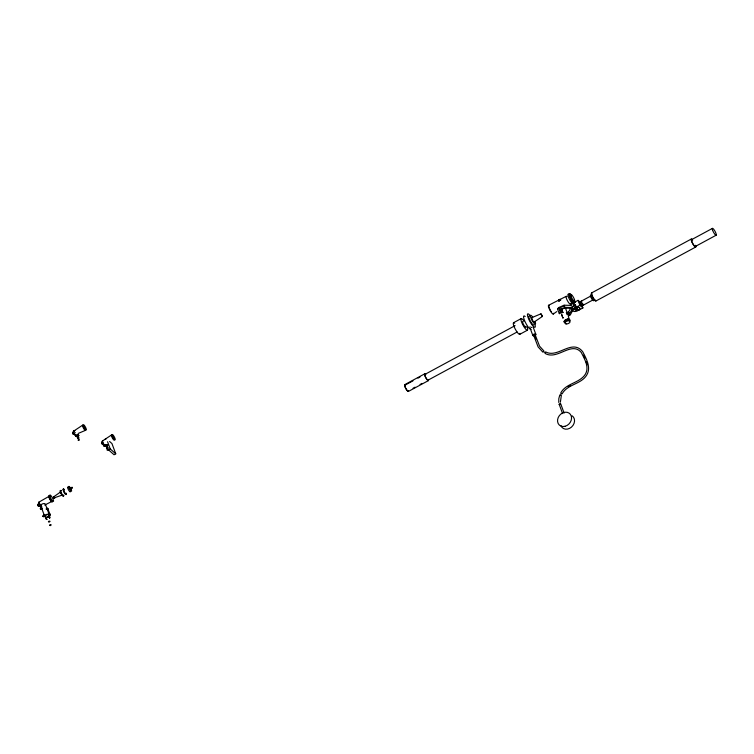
<?xml version="1.0" encoding="UTF-8"?>
<svg xmlns="http://www.w3.org/2000/svg" width="754" height="754" viewBox="0 0 754 754"><rect width="100%" height="100%" fill="white"/><g stroke="black" fill="none" stroke-linecap="round" stroke-linejoin="round"><path stroke-width="1.13" d="M63.751 494.954A3.195 0.726 61.6 0 1 62.77 495.303C62.045 494.436 59.406 490.317 61.253 490.562M62.45 494.992L54.656 497.706M60.556 490.807L60.933 490.336M70.904 488.281C71.922 488.856 69.18 487.329 70.376 488.922C70.678 490.383 69.236 487.046 70.329 488.894M71.385 488.328C69.896 489.817 71.291 487.376 70.339 488.856M70.593 488.799L70.556 487.97L71.47 488.658M71.347 488.479L70.405 488.95M70.141 488.168L71.319 488.837L70.744 488.026M70.848 488.922L71.47 488.611M75.937 436.312L75.513 435.84M568.082 312.514C568.441 310.233 570.524 317.019 568.111 312.646M568.422 314.032L568.384 314.738M40.226 508.507L40.857 509.27M40.914 509.157L41.696 508.912L41.263 507.753L40.593 508.884M41.329 508.422L40.754 508.959M102.044 441.703L102.883 443.814L104.438 445.199M43.101 516.066L44.194 514.859M77.653 438.131L78.859 437.584L78.557 438.234M73.996 430.713L74.778 430.713M74.099 431.081L74.523 430.902M103.204 440.609L102.883 440.741M103.326 440.685L103.081 440.506M559.826 394.898L558.799 398.696L558.771 402.447M561.344 395.501L560.373 402.24M561.598 314.239L562.908 318.009L561.551 314.333M567.932 312.976L571.268 307.349L572.418 307.274L573.21 309.413L570.269 315.021L568.318 315.954M568.723 315.115L572.06 309.489L571.268 307.349M560.703 393.07C565.764 383.173 579.581 383.343 585.349 374.229C589.6 367.085 584.538 359.158 581.306 352.504C571.344 340.638 557.451 360.685 545.01 353.381M562.135 393.842C567.366 384.154 581.193 384.37 586.763 375.03C591.372 367.405 586.235 358.536 582.663 351.628C571.871 338.32 557.941 358.678 545.623 351.882M74.052 430.836L74.693 430.609M74.269 430.996L74.486 430.902M78.52 436.104L78.661 435.906A1.263 0.65 -20.3 0 0 77.803 435.247A1.263 0.65 -20.3 0 0 76.324 436.189A1.263 0.65 -20.3 0 0 77.436 436.689M107.407 445.925L107.549 445.718A1.263 0.65 -20.3 0 0 106.795 445.048A1.263 0.65 -20.3 0 0 105.258 445.878A1.263 0.65 -20.3 0 0 106.012 446.547M78.661 438.149L77.719 438.036M559.091 300.648L559.034 301.176M561.636 308.612L562.795 312.561A3.073 1.583 -20.3 0 0 560.062 313.155A1.8 0.933 -20.3 0 0 559.336 313.683L557.498 309.083L558.563 307.623L564.096 305.219L570.995 305.389M562.993 312.279L560.26 312.213L559.336 313.683M560.58 404.163L560.184 403.616L559.138 404.201L562.588 413.597M82.629 425.171A2.941 0.669 61.6 0 0 82.582 426.095L83.034 427.311A2.941 0.669 61.6 0 0 85.504 430.223L85.447 429.441A2.941 0.669 61.6 0 0 83.873 426.274L82.62 425.181L73.242 431.392L73.977 433.691L75.852 435.878M75.127 434.709L75.325 435.501M76.437 436.066L75.768 434.587M60.867 491.768L53.92 496.669L54.722 498.092M112.77 436.085L111.498 434.992L102.12 441.213L103.59 444.163M104.014 444.53L104.052 445.02M70.735 487.885L70.273 488.366M70.235 488.13L70.961 487.763M566.32 312.58L567.112 314.701M567.253 312.269L567.131 312.693M38.228 505.972L40.565 506.009L38.228 505.972L37.7 504.549L39.199 502.88L40.735 505.623M38.859 505.774L38.209 504.577L39.001 503.691L38.859 505.774L39.934 505.642L39.001 503.691M43.986 515.623L43.251 515.793L43.619 516.509M43.534 515.698L43.308 516.245M106.597 447.848L107.916 447.556L106.455 448.215M540.967 313.824L542.343 316.482L540.967 313.824L531.815 317.641M73.43 433.748L72.931 434.163L72.563 433.296L73.326 432.862M72.752 433.333L73.166 433.032L73.506 433.814L72.827 433.399M101.451 443.116L102.139 442.617L102.591 443.72L101.818 443.974L101.526 443.182M553.257 314.069L556.754 311.6M41.263 507.753L40.358 508.941M534.105 322.062L542.343 316.482M103.524 445.925L104.052 445.275L104.24 445.803L103.345 445.623C103.788 443.635 104.91 447.904 103.948 444.898M78.784 438.225L78.293 438.376M106.814 447.537L106.559 448.178M559.242 300.507L560.637 300.309M531.184 327.556L531.947 327.274M534.68 335.2L534.765 334.408L533.559 335.068L538.111 346.915L542.871 352.165M43.091 516.433C45.023 517.536 43.195 514.266 44.1 515.284M38.652 502.287L49.114 496.283M73.081 432.494L73.779 434.2L75.098 434.342L74.024 434.04L73.251 431.825M75.777 435.378L75.466 435.011L75.645 435.991M104.712 439.573L106.418 438.649M101.969 442.287C101.262 444.021 104.024 444.492 103.128 443.154M108.51 449.836L110.216 448.913L115.748 453.833L114.043 454.756L108.51 449.836L106.606 444.709M54.411 497.998L53.44 497.348L54.411 497.32L53.977 496.679M53.694 497.885L54.637 497.951L54.099 498.243M53.44 497.348L53.911 497.649M41.696 508.912L41.197 509.186M44.872 516.056L43.911 515.114L43.119 516.396M43.242 516.245L44.505 516.056M42.978 516.141L43.449 516.707L44.448 516.377L44.024 515.208M513.549 322.712L521.212 318.574M566.254 296.313L548.592 305.276M404.709 384.663L424.7 373.843M404.973 385.171L412.975 380.845M417.98 378.14L419.978 377.066M424.973 374.361L515.095 325.634M413.051 388.263L415.049 387.179M420.053 384.483L422.052 383.4M428.046 380.157L517.131 331.996M408.319 391.477L428.319 380.666M591.428 293.023L691.295 239.037M571.004 305.747A3.581 1.847 -20.3 0 1 572.851 303.146L578.073 300.328L580.335 302.335M691.625 239.631L712.389 228.405M519.723 334.352L527.385 330.214M581.532 305.134L581.56 305.229A2.243 0.509 61.6 0 1 580.75 305.417L580.448 304.984A2.243 0.509 61.6 0 1 579.43 302.166L591.051 295.888A2.243 0.509 61.6 0 0 591.494 297.689M571.909 308.197A3.581 1.847 -20.3 0 1 573.756 305.596L575.509 304.786M579.656 303.466L581.541 302.448M575.858 307.406L579.883 305.229L582.908 307.905L578.874 310.092L579.242 309.753A3.874 1.998 -20.3 0 0 576.414 307.236L575.858 307.406L574.953 304.955M580.655 305.285L582.55 304.267L582.211 303.353M583.502 305.05L593.238 299.79A2.243 0.509 61.6 0 1 591.767 298.207M695.433 246.417L716.196 235.191M595.905 301.006L695.763 247.01M568.233 386.661L570.288 385.548M561.485 307.189L563.86 305.983M571.786 307.538L564.887 307.359L560.071 309.781L564.652 308.122L571.287 308.292M45.146 504.85L51.998 501.372M78.614 438.328L77.69 438.47M49.368 521.994C51.715 520.684 47.182 520.929 48.699 522.088M573.097 303.004L573.681 302.74M573.756 305.596L575.49 304.955L576.395 307.406L578.073 307.283A3.581 1.847 -20.3 0 1 578.422 310.262L577.677 310.733A3.581 1.847 -20.3 0 1 573.106 311.053A3.581 1.847 -20.3 0 1 574.661 308.047L576.395 307.406M78.152 433.475L85.39 430.364M43.628 516.405L44.081 515.764M106.964 447.622L107.624 447.697L107.03 448.234M581.654 301.223A2.243 0.509 61.6 0 0 581.457 301.119L581.325 301.148A2.243 0.509 61.6 0 0 582.333 303.956L582.635 304.39A2.243 0.509 61.6 0 0 583.455 304.211M534.284 335.341L533.578 335.172M38.548 505.491L39.623 505.369M559.864 404.493L559.148 404.304M572.06 309.489L573.21 309.413M41.093 508.139C43.977 509.516 39.095 507.64 40.98 509.054M43.647 515.5L44.401 516.424M557.498 309.083L557.64 309.093A1.8 0.933 -20.3 0 1 558.365 308.565M104.561 444.342L105.174 445.812M559.129 300.723L559.034 299.951L560.429 299.743M74.212 434.002L73.496 432.296M70.471 488.026L70.801 488.677M70.65 489.026L71.385 488.705M543.832 350.864L539.562 346.19L535.095 334.606M109.584 441.467L111.95 443.569L115.748 453.833M102.544 442.146L102.921 443.569M102.044 442.852L101.639 443.154L102.308 443.559M75.947 435.84L75.334 434.983M37.7 504.549L38.539 506.245M62.271 494.869L61.809 494.322M104.005 445.086L104.438 445.916M75.645 436.17L75.306 435.642M70.358 488.46L71.093 488.884L70.593 488.14M40.565 505.208L40.028 504.445L40.556 505.482M567.319 313.268L567.885 314.277M61.564 493.945L60.951 492.701M41.885 508.036L41.291 507.338L42.111 508.592M581.391 301.138L581.72 302.043M581.815 304.965L582.908 307.905M578.073 300.328L579.883 305.229M572.851 303.146L574.661 308.047M568.45 312.731L569.242 314.88M583.681 355.134L584.878 358.357M586.065 361.571L587.253 364.795M565.415 307.952L567.036 312.335M564.096 305.219L564.887 307.359M561.438 308.886L562.795 312.561M561.344 309.809L562.248 312.26M559.279 307.641L560.976 312.231M558.563 307.623L560.26 312.213M533.257 327.349L535.84 334.333M560.703 403.824L564.115 413.06M534.784 336.105L535.943 339.234M530.25 328.471L532.833 335.455M107.558 441.731L110.216 448.913M54.005 496.961L54.241 497.593M48.077 509.374L49.915 514.341M49.283 514.793L45.353 504.162A2.432 1.254 -20.3 0 1 45.004 505.246M40.801 505.868L44.731 516.49M41.15 507.659L41.583 508.818M43.911 515.114L44.345 516.273M568.252 315.634L569.393 320.422M70.329 491.024A2.743 0.622 61.6 0 1 69.481 491.316A2.743 0.622 61.6 0 1 67.671 487.895A2.743 0.622 61.6 0 1 68.51 487.593M66.239 493.314A2.856 0.65 61.6 0 1 65.372 493.625A2.856 0.65 61.6 0 1 63.477 490.072A2.856 0.65 61.6 0 1 64.354 489.761M66.135 493.38A2.856 0.65 61.6 0 1 65.259 493.681A2.856 0.65 61.6 0 1 63.374 490.128A2.856 0.65 61.6 0 1 64.25 489.817M66.305 493.578A3.195 0.726 61.6 0 1 65.325 493.917A3.195 0.726 61.6 0 1 63.204 489.93A3.195 0.726 61.6 0 1 64.184 489.582M63.364 495.708A3.195 0.726 61.6 0 1 61.027 493.634A3.195 0.726 61.6 0 1 60.772 490.816M52.403 501.24A3.666 0.829 61.6 0 1 49.981 499.506A3.666 0.829 61.6 0 1 49.283 495.736M52.073 501.146A2.941 0.669 61.6 0 1 50.094 499.374A2.941 0.669 61.6 0 1 49.274 496.226M41.272 506.292A2.63 0.594 61.6 0 1 40.348 506.273A2.63 0.594 61.6 0 1 38.69 503.135A2.63 0.594 61.6 0 1 39.321 502.607M531.07 329.413A7.644 1.734 61.6 0 1 524.963 321.487A7.644 1.734 61.6 0 1 525.218 316.529M535.067 324.927A7.644 1.734 61.6 0 1 532.72 325.756A7.644 1.734 61.6 0 1 527.659 316.209A7.644 1.734 61.6 0 1 530.005 315.379M533.926 324.767A5.042 1.15 61.6 0 1 530.269 320.959A5.042 1.15 61.6 0 1 529.365 316.171M535.095 321.59A5.042 1.15 61.6 0 1 534.068 323.362A5.042 1.15 61.6 0 1 530.458 316.548A5.042 1.15 61.6 0 1 532.729 317.142M534.19 321.355A2.498 0.566 61.6 0 1 533.455 321.6A2.498 0.566 61.6 0 1 531.815 318.659A2.498 0.566 61.6 0 1 532.267 317.886M525.887 326.265A3.28 0.745 61.6 0 1 524.002 325.389A3.28 0.745 61.6 0 1 522.993 321.524M527.074 326.859A6.588 1.499 61.6 0 1 525.736 329.178A6.588 1.499 61.6 0 1 521.014 320.262A6.588 1.499 61.6 0 1 523.992 321.044M520.024 333.325A6.588 1.499 61.6 0 1 515.208 329.036A6.588 1.499 61.6 0 1 514.671 323.24M408.055 390.968A3.28 0.745 61.6 0 1 407.81 390.93M407.49 390.704A3.28 0.745 61.6 0 1 405.266 387.188A3.28 0.745 61.6 0 1 405.218 385.2M534.237 335.784A1.602 0.829 -20.3 0 1 532.937 334.908A1.602 0.829 -20.3 0 1 535.397 333.984A1.602 0.829 -20.3 0 1 535.01 335.492M529.855 327.255A1.602 0.829 -20.3 0 1 530.109 326.755M545.312 352.627A20.792 17.163 -48.4 0 1 543.351 351.515M560.59 395.2A14.383 11.866 -48.4 0 1 561.419 393.456M572.135 415.812A7.738 6.39 -48.4 0 1 571.485 427.103A7.738 6.39 -48.4 0 1 560.91 425.614M408.498 390.874A3.864 0.877 61.6 0 1 405.68 388.367A3.864 0.877 61.6 0 1 405.369 384.964M428.385 379.46A3.864 0.877 61.6 0 1 427.198 379.875A3.864 0.877 61.6 0 1 424.643 375.058A3.864 0.877 61.6 0 1 425.822 374.634M428.197 379.639A3.28 0.745 61.6 0 1 425.803 377.509A3.28 0.745 61.6 0 1 425.539 374.625M570.637 303.504A4.467 1.018 61.6 0 1 567.376 300.601A4.467 1.018 61.6 0 1 567.017 296.671M573.002 302.543A4.976 1.131 61.6 0 1 571.08 300.045M568.987 294.39A4.976 1.131 61.6 0 1 570.043 294.541M553.483 313.296A4.976 1.131 61.6 0 1 549.845 310.054A4.976 1.131 61.6 0 1 549.44 305.681M572.804 303.683A5.429 1.235 61.6 0 1 568.601 297.5A5.429 1.235 61.6 0 1 569.044 294.588M574.331 303.127A5.429 1.235 61.6 0 1 569.496 296.303A5.429 1.235 61.6 0 1 571.532 295.577M574.077 300.365A5.429 1.235 61.6 0 1 574.548 302.854M574.303 301.016A4.854 1.103 61.6 0 1 573.012 301.77A4.854 1.103 61.6 0 1 569.779 296.096A4.854 1.103 61.6 0 1 570.505 294.352M569.43 320.752A2.413 1.244 -20.3 0 0 566.678 320.101A2.413 1.244 -20.3 0 0 565.057 322.392A2.639 1.367 -20.3 0 1 565.858 319.875A2.639 1.367 -20.3 0 1 569.449 319.941M565.236 322.184A2.413 1.244 -20.3 0 1 565.453 320.28A2.413 1.244 -20.3 0 1 568.714 319.555M569.044 319.743A2.413 1.244 -20.3 0 1 569.242 320.016M565.151 322.505A2.639 1.367 -20.3 0 1 566.556 319.79A2.639 1.367 -20.3 0 1 569.44 320.902M565.396 322.618A2.969 1.536 -20.3 0 1 564.492 320.742A2.969 1.536 -20.3 0 1 568.12 319.093A2.969 1.536 -20.3 0 1 569.656 320.676M564.916 322.684A2.969 1.536 -20.3 0 1 566.499 319.639A2.969 1.536 -20.3 0 1 569.732 320.884M558.968 301.204A1.008 0.518 -20.3 0 1 559.298 300.422A1.008 0.518 -20.3 0 1 560.552 300.196M558.978 300.676A1.103 0.575 -20.3 0 1 559.1 299.611A1.103 0.575 -20.3 0 1 560.618 299.781M551.504 311.902A3.28 0.745 61.6 0 1 551.08 311.336M550.637 310.667A3.28 0.745 61.6 0 1 549.543 308.452M549.336 307.811A3.28 0.745 61.6 0 1 549.261 306.944M593.671 299.479A3.308 0.754 61.6 0 1 593.021 300.394A3.308 0.754 61.6 0 1 590.759 296.633A3.308 0.754 61.6 0 1 591.023 295.068M595.283 299.894A3.308 0.754 61.6 0 1 594.783 299.781M594.416 299.432A3.308 0.754 61.6 0 1 591.965 294.38M573.69 302.769A3.581 1.847 -20.3 0 1 575.453 302.373M579.572 302.137A2.243 0.509 61.6 0 1 580.307 302.816M596.028 300.667A4.581 1.046 61.6 0 1 592.616 297.246A4.581 1.046 61.6 0 1 592.116 293.174M695.65 245.304A4.581 1.046 61.6 0 1 694.566 246.379A4.581 1.046 61.6 0 1 691.399 240.743A4.581 1.046 61.6 0 1 692.492 239.668M695.537 246.134A3.902 0.886 61.6 0 1 692.398 242.769A3.902 0.886 61.6 0 1 692.643 240.168M559.996 308.018A3.073 1.583 -20.3 0 1 560.674 307.952M563.266 317.849A1.8 0.933 -20.3 0 1 562.955 317.915M46.258 517.084A2.432 1.254 -20.3 0 1 44.976 515.538A2.432 1.254 -20.3 0 1 48.463 514.237A2.432 1.254 -20.3 0 1 48.539 516.236M41.79 506.452A2.432 1.254 -20.3 0 1 41.329 506.339M40.999 506.141A2.432 1.254 -20.3 0 1 41.79 504.256A2.432 1.254 -20.3 0 1 44.825 503.691M45.504 516.452A1.762 0.905 -20.3 0 1 46.899 514.718A1.762 0.905 -20.3 0 1 48.595 515.529M46.352 518.771A1.762 0.905 -20.3 0 1 47.756 517.037A1.762 0.905 -20.3 0 1 49.453 517.847M46.437 519.035A1.989 1.027 -20.3 0 1 46.494 517.564A1.989 1.027 -20.3 0 1 49.048 516.801A1.989 1.027 -20.3 0 1 49.444 518.139M47.323 519.317A1.989 1.027 -20.3 0 1 46.201 518.168A1.989 1.027 -20.3 0 1 48.85 516.961A1.989 1.027 -20.3 0 1 49.51 518.328M48.652 514.897A1.499 0.773 -20.3 0 1 50.358 515.302A1.499 0.773 -20.3 0 1 48.473 516.509M50.066 514.501A1.499 0.773 -20.3 0 0 48.727 513.983A1.367 0.707 -20.3 0 1 49.943 514.53M46.22 509.336A1.367 0.707 -20.3 0 1 47.785 509.101A1.367 0.707 -20.3 0 1 47.879 509.977M46.512 509.12A1.517 0.782 -20.3 0 1 48.105 509.148A1.517 0.782 -20.3 0 1 47.756 510.213M46.22 508.319A1.517 0.782 -20.3 0 1 47.879 508.95M75.08 432.692A1.319 0.679 -20.3 0 1 75.221 432.485M77.294 436.34A1.319 0.679 -20.3 0 1 76.229 435.623A1.319 0.679 -20.3 0 1 78.246 434.869A1.319 0.679 -20.3 0 1 77.935 436.104M77.389 436.575A1.291 0.669 -20.3 0 1 76.305 435.935A1.291 0.669 -20.3 0 1 78.162 435.096A1.291 0.669 -20.3 0 1 78.284 436.17M105.852 446.208A1.319 0.688 -20.1 0 1 105.07 445.501A1.319 0.688 -20.1 0 1 106.663 444.643A1.319 0.688 -20.1 0 1 107.464 445.341M105.956 446.443A1.291 0.669 -20.3 0 1 105.221 445.689A1.291 0.669 -20.3 0 1 106.945 444.907A1.291 0.669 -20.3 0 1 107.379 445.793M111.517 434.983A2.941 0.669 61.6 0 0 111.469 435.906L111.922 437.132A2.941 0.669 61.6 0 0 114.391 440.034L114.335 439.252A2.941 0.669 61.6 0 0 112.751 436.095M71.998 487.291L72.478 488.13L72.016 487.272M568.309 312.316L569.119 313.749L568.337 312.269M568.95 313.739L568.12 312.382L568.95 313.739M541.363 314.672L541.909 315.653L541.391 314.654M49.67 525.161C50.952 526.914 52.101 523.078 49.67 525.161M78.19 440.006C79.245 441.458 80.188 438.3 78.19 440.006M107.068 449.827C108.124 451.269 109.076 448.121 107.068 449.827M574.972 309.479L575.217 310.111L576.725 309.885A1.319 0.679 -20.3 0 0 577.3 308.782A1.319 0.679 -20.3 0 0 575.613 308.895L574.972 309.479M575.217 309.46L576.612 309.79A1.056 0.547 -20.3 0 0 577.074 308.904A1.056 0.547 -20.3 0 0 575.726 308.999L575.217 309.46M69.01 487.791A2.743 0.622 61.6 0 0 71.46 491.25A2.743 0.622 61.6 0 0 70.047 487.423A2.743 0.622 61.6 0 0 69.01 487.791M49.99 496.452A3.666 0.829 61.6 0 0 53.261 501.467A3.666 0.829 61.6 0 0 51.762 496.745A3.666 0.829 61.6 0 0 49.99 496.452M565.048 426.293A7.738 6.39 -48.4 0 0 570.354 414.295A7.738 6.39 -48.4 0 0 558.233 417.499A7.738 6.39 -48.4 0 0 565.048 426.293M571.07 296.369A3.893 0.886 61.6 0 0 574.539 301.27A3.893 0.886 61.6 0 0 572.531 295.851A3.893 0.886 61.6 0 0 571.07 296.369M566.131 323.937A2.639 1.367 -20.3 0 0 570.052 321.817A2.639 1.367 -20.3 0 0 566.424 321.392A2.639 1.367 -20.3 0 0 566.131 323.937M712.483 229.857A3.902 0.886 61.6 0 0 715.961 235.248A3.902 0.886 61.6 0 0 714.434 230.29A3.902 0.886 61.6 0 0 712.483 229.857M83.515 426.208A3.025 0.688 61.6 0 0 86.21 430.016A3.025 0.688 61.6 0 0 84.655 425.812A3.025 0.688 61.6 0 0 83.515 426.208M112.403 436.029A3.025 0.688 61.6 0 0 115.089 439.836A3.025 0.688 61.6 0 0 113.534 435.623A3.025 0.688 61.6 0 0 112.403 436.029"/></g></svg>
